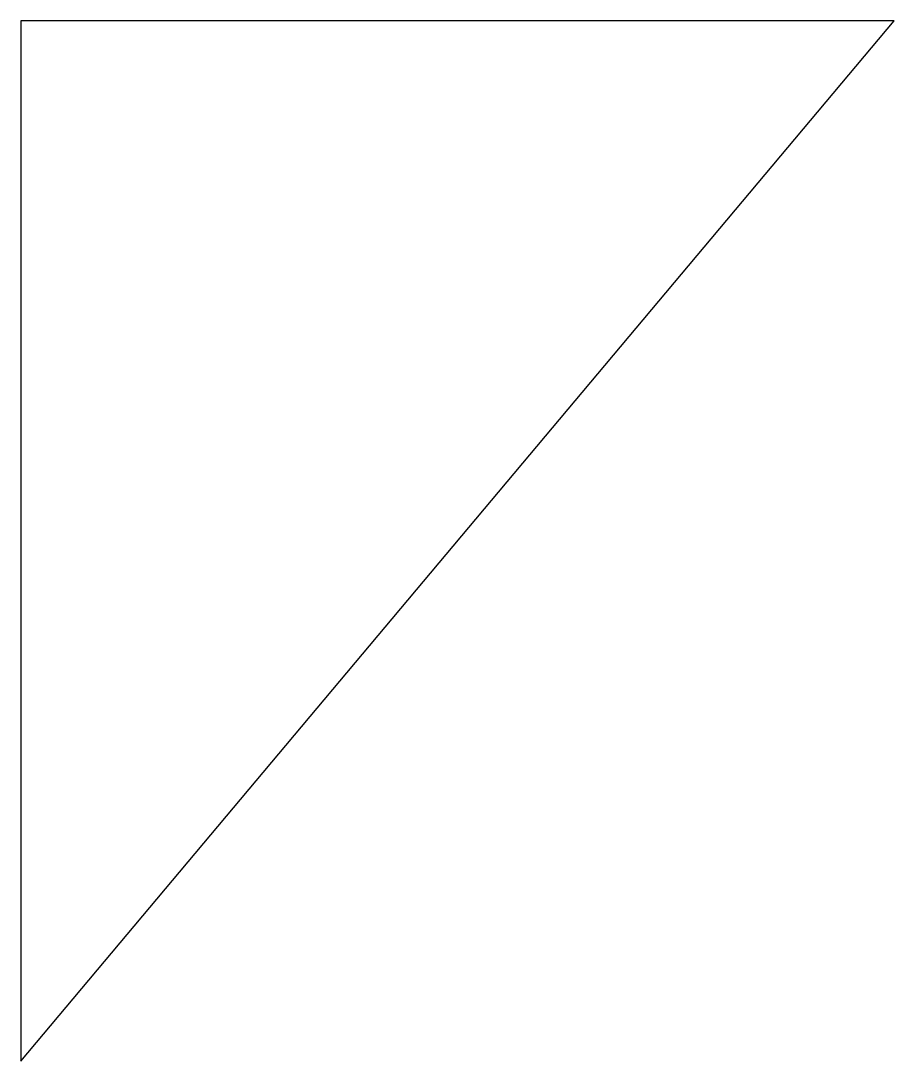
# Model space of a CAD drawing. Extents: x 0 to 2, y 2.13 to 4.51.
import ezdxf

# ---------------------------------------------------------------- set-up
doc = ezdxf.new("R2010")
doc.units = 0
doc.layers.add('MODELSKETCH_VISIBLE', color=7, linetype='CONTINUOUS')

msp = doc.modelspace()

# ---------------------------------------------------------------- linework, layer by layer
at = {"layer": 'MODELSKETCH_VISIBLE'}
for p, q in [((0, 2.1263), (2.0042, 4.5148)), ((0, 4.5148), (0, 2.1263)), ((2.0042, 4.5148), (0, 4.5148))]:
    msp.add_line(p, q, dxfattribs=at)

doc.saveas('drawing.dxf')
